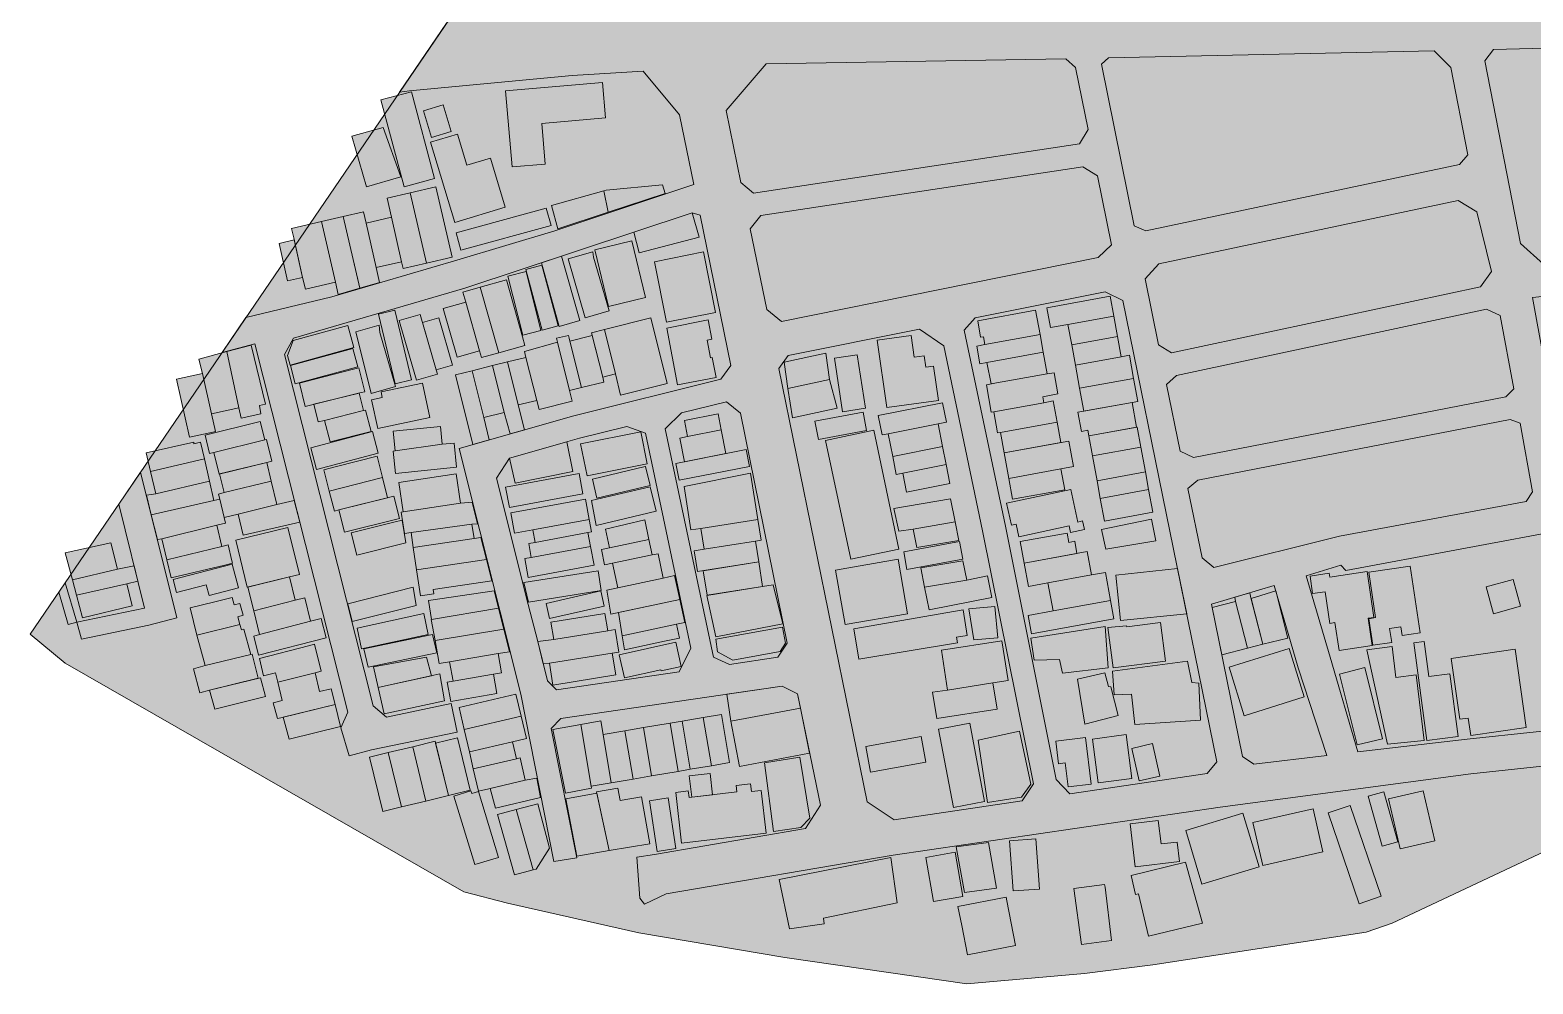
# Model space of a CAD drawing. Header units: millimetres. Extents: x -100577 to 287200, y -212120 to 238461.
# Drawn here: x -100577 to 157887, y -212120 to -48115 of the extents above; entities that cross this region are included whole.
import ezdxf

# ---------------------------------------------------------------- set-up
doc = ezdxf.new("R2010")
doc.units = ezdxf.units.MM
doc.layers.add('30_敷地・外構', color=8, linetype='Continuous', lineweight=9)

msp = doc.modelspace()

# ---------------------------------------------------------------- hatches: boundary and pattern name
at = {"layer": '30_敷地・外構'}
for points in [[(203769, 214442), (243430, 177722), (287200, 133010), (281793, -51921), (240886, -149401), (236610, -153248), (133668, -201677), (129226, -203200), (92493, -208829), (80789, -210335), (60528, -212120), (29240, -207579), (4134, -203331), (-18461, -198214), (-25999, -196278), (-94564, -156949), (-100577, -152009), (-15558, -27277), (128293, -27286), (128295, 900), (83295, 903), (83298, 56906), (50292, 56910), (20297, 12904), (20298, 907), (3653, 908), (165571, 238461)], [(-34989, -58708), (-31007, -73661), (-36251, -75057), (-40231, -60103)], [(-17668, -71652), (-18816, -58574), (-2152, -57110), (-1611, -63226), (-12589, -64192), (-11981, -71154)], [(-29543, -60992), (-28176, -65555), (-31520, -66562), (-32889, -61985)], [(-39860, -64886), (-36797, -73341), (-42695, -75052), (-45228, -66366)], [(-27511, -81200), (-31696, -67394), (-27087, -66000), (-25466, -71352), (-21414, -70129), (-18863, -78585)], [(-1475, -75665), (8167, -74723), (8673, -76189), (-1162, -79444), (-1878, -75753)], [(-32400, -88198), (-36422, -89126), (-36683, -87960), (-38426, -80287), (-39189, -77022), (-35195, -76098)], [(-30785, -75083), (-27990, -87183), (-32400, -88198), (-35195, -76098)], [(-1878, -75753), (-1162, -79444), (-9795, -82314), (-10892, -78282)], [(-43872, -92491), (-46735, -80156), (-43223, -79347), (-42766, -81294), (-41032, -88961), (-40468, -91493)], [(-11791, -78754), (-10983, -81723), (-26484, -85965), (-27300, -82991)], [(13291, -79526), (14508, -83715), (4204, -86405), (3238, -82864)], [(-48027, -91459), (-53228, -92663), (-53704, -90636), (-55230, -83839), (-55607, -82209), (-50441, -81016)], [(-47570, -93574), (-48027, -91459), (-50441, -81016), (-46735, -80156), (-44063, -91776), (-43872, -92491)], [(-38426, -80287), (-36683, -87960), (-41032, -88961), (-42766, -81294)], [(-55166, -84209), (-53704, -90636), (-56274, -91224), (-57721, -84799)], [(2904, -84348), (5267, -94083), (-1098, -95627), (-3460, -85893)], [(-9188, -86984), (-6003, -98079), (-9583, -99091), (-12619, -88128)], [(-999, -96404), (-5105, -97592), (-8008, -87476), (-3820, -86258), (-3678, -87136)], [(15218, -86260), (17293, -96663), (8900, -98331), (6827, -87942)], [(-15280, -89627), (-12714, -99782), (-15839, -100566), (-18398, -90417)], [(-12572, -88522), (-9742, -98989), (-12497, -99737), (-15326, -89270)], [(-19984, -103607), (-22935, -104442), (-23261, -103262), (-25638, -94893), (-26124, -93191), (-23182, -92336)], [(-15461, -102324), (-19984, -103607), (-23182, -92336), (-18660, -91052), (-15868, -100875)], [(-25638, -94893), (-23261, -103262), (-27142, -104366), (-29519, -95997)], [(77915, -98730), (74930, -99270), (74308, -95875), (85177, -93889), (85793, -97292)], [(-37844, -96289), (-34958, -108249), (-37774, -108929), (-40661, -96970)], [(-34106, -108334), (-36804, -99083), (-37097, -98070), (-33508, -97028), (-30737, -106541), (-30517, -107291)], [(-30300, -97574), (-27927, -105722), (-30737, -106541), (-33111, -98392)], [(-1780, -99598), (6178, -97609), (8984, -108876), (984, -110869), (81, -107250)], [(16035, -97924), (16659, -101283), (15865, -101430), (16431, -104462), (16751, -104397), (17393, -107846), (10759, -109086), (8951, -99343)], [(73117, -100473), (63648, -102192), (63409, -100839), (62900, -100932), (62392, -98101), (72364, -96295)], [(85793, -97292), (86437, -100820), (78559, -102258), (77915, -98730)], [(-55350, -101517), (-45954, -98909), (-44922, -102720), (-55870, -105703), (-56310, -104088)], [(-37716, -109388), (-41918, -110604), (-44576, -100018), (-40553, -98848), (-40414, -100137)], [(-7809, -110099), (-9874, -101772), (-10041, -101115), (-7978, -100610), (-7850, -101108), (-7733, -101578), (-5744, -109593)], [(-1897, -108628), (-5744, -109593), (-7733, -101578), (-3898, -100622), (-2095, -107793)], [(-1780, -99598), (81, -107250), (-2095, -107793), (-3995, -100149)], [(50930, -100623), (51457, -104378), (53187, -104131), (53461, -106100), (54813, -105910), (55638, -111780), (46763, -113026), (45130, -101441)], [(63648, -102192), (73117, -100473), (73661, -103499), (63969, -105258), (62783, -105529), (62233, -102446)], [(-66710, -103388), (-62571, -102297), (-60079, -112424), (-61134, -112659), (-60906, -114092), (-64281, -114832), (-64667, -113068)], [(-45055, -102870), (-44203, -106039), (-54961, -108931), (-55813, -105761)], [(-13046, -113343), (-13430, -111785), (-15312, -104385), (-15560, -103395), (-9874, -101772), (-7809, -110099), (-7343, -111924)], [(86437, -100820), (87082, -104297), (79190, -105737), (78559, -102258)], [(-64667, -113068), (-69362, -114087), (-70933, -107164), (-71552, -104673), (-66710, -103388)], [(-21029, -105805), (-19013, -113873), (-22550, -114753), (-24565, -106684)], [(-17999, -117530), (-19013, -113873), (-21029, -105805), (-18453, -105170), (-16613, -112575), (-15558, -116839)], [(-15312, -104385), (-13430, -111785), (-16613, -112575), (-18453, -105170)], [(36272, -103646), (36920, -108212), (29745, -109763), (29103, -105188)], [(41664, -103935), (43075, -113133), (39164, -113728), (37753, -104530)], [(65652, -108782), (64715, -108931), (63969, -105258), (73661, -103499), (74345, -107250)], [(87082, -104297), (88476, -104039), (89199, -108013), (79913, -109712), (79190, -105737)], [(-73170, -118136), (-75419, -108144), (-70933, -107164), (-69362, -114087), (-68685, -117156), (-69150, -117258)], [(-44748, -106372), (-44057, -106194), (-43027, -110297), (-43622, -110450), (-53245, -112813), (-54246, -108835), (-52054, -108279)], [(-21610, -118567), (-24450, -119375), (-27430, -107395), (-24565, -106684), (-22550, -114753)], [(36920, -108212), (38219, -113117), (30529, -114769), (29745, -109763)], [(64738, -113818), (63888, -109104), (65652, -108782), (74345, -107250), (75545, -107042), (76202, -110682), (73594, -111150), (73782, -112182), (65163, -113734)], [(88944, -112149), (80624, -113637), (79913, -109712), (89199, -108013), (89921, -111973)], [(-49914, -115220), (-51018, -115491), (-51784, -112454), (-43996, -110542), (-43239, -113545)], [(-39995, -111295), (-40199, -110344), (-33081, -108823), (-31825, -114702), (-40787, -116616), (-41840, -111689)], [(-43239, -113545), (-42873, -113460), (-41939, -117153), (-48976, -118915), (-49914, -115220)], [(46999, -117533), (45941, -117738), (45270, -114406), (56367, -112181), (57040, -115527), (55572, -115816)], [(73782, -112182), (75371, -111887), (76036, -115534), (66316, -117296), (65821, -117388), (65163, -113734)], [(88944, -112149), (89711, -116381), (81513, -117884), (81339, -116915), (80237, -117112), (79640, -113814)], [(-68984, -120738), (-69714, -120894), (-70478, -117742), (-60991, -115443), (-60227, -118595)], [(-30012, -116279), (-29701, -119325), (-37812, -120463), (-38153, -117100)], [(17735, -114099), (18288, -116825), (12492, -117991), (11947, -115270)], [(42680, -113802), (43278, -116966), (35004, -118528), (34406, -115363)], [(55572, -115816), (56356, -119698), (47777, -121422), (46999, -117533)], [(76036, -115534), (76672, -119055), (66944, -120811), (66316, -117296)], [(-68080, -124460), (-68984, -120738), (-60227, -118595), (-59887, -118506), (-58975, -122234), (-59882, -122458)], [(-41698, -117162), (-40720, -120885), (-51326, -123674), (-52304, -119951)], [(4459, -117188), (5563, -122690), (-4785, -124767), (-5890, -119266)], [(12492, -117991), (18288, -116825), (19069, -120935), (11966, -122362), (11192, -118260)], [(44516, -116912), (48838, -137357), (40569, -139110), (36247, -118665)], [(66944, -120811), (78060, -118805), (78850, -123177), (76716, -123562), (67742, -125190)], [(89832, -116374), (90466, -119818), (82149, -121342), (81513, -117884)], [(-79846, -124007), (-80597, -120790), (-72439, -118999), (-72383, -119235), (-71274, -118981), (-70605, -121851)], [(-47901, -123171), (-40872, -121402), (-39970, -125072), (-49109, -127373), (-50038, -123721)], [(-29701, -119325), (-27632, -119118), (-27214, -123284), (-37745, -124363), (-38136, -120500), (-37812, -120463)], [(-8254, -118917), (-7227, -124003), (-17154, -126009), (-18132, -121729)], [(22576, -120255), (23149, -123134), (11075, -125532), (10503, -122653)], [(49520, -124291), (48399, -124511), (47777, -121422), (56356, -119698), (56972, -122794)], [(90466, -119818), (91243, -124078), (82919, -125596), (82149, -121342)], [(-70605, -121851), (-69712, -125692), (-78953, -127848), (-79846, -124007)], [(-59882, -122458), (-59104, -125665), (-67198, -127641), (-67983, -124436)], [(5220, -123182), (5274, -123162), (6055, -126429), (-3084, -128602), (-3857, -125341)], [(56972, -122794), (57632, -126092), (50173, -127583), (49520, -124291)], [(76716, -123562), (77370, -127164), (68396, -128791), (67742, -125190)], [(-75332, -149150), (-80159, -150436), (-91713, -152819), (-92553, -149932), (-80878, -147527), (-85325, -129633), (-81556, -124103)], [(-78953, -127848), (-69712, -125692), (-68944, -128999), (-79724, -131451), (-80564, -128074)], [(-68174, -127886), (-67198, -127641), (-59104, -125665), (-58128, -129667), (-64781, -131364), (-67185, -131944), (-67951, -128779)], [(-49109, -127373), (-39970, -125072), (-39086, -128522), (-47446, -130623), (-48239, -130825)], [(-27292, -124410), (-26538, -129469), (-36409, -130971), (-37173, -125891)], [(-6148, -124349), (-5487, -127840), (-18126, -130219), (-18787, -126729)], [(-3041, -128786), (6074, -126622), (7073, -130828), (-3209, -133281), (-4002, -129008)], [(14762, -133788), (13056, -134054), (11892, -126585), (23336, -124278), (24586, -132249)], [(91243, -124078), (91795, -127111), (83478, -128635), (82919, -125596)], [(-78663, -135707), (-79724, -131451), (-68944, -128999), (-67951, -128779), (-67185, -131944), (-66993, -132876), (-68462, -133228), (-77927, -135602)], [(-58128, -129667), (-55127, -129026), (-54190, -132748), (-63900, -134979), (-64781, -131364)], [(-38034, -128258), (-37067, -132104), (-46480, -134468), (-47446, -130623)], [(-14102, -134059), (-17259, -134639), (-17906, -131148), (-5061, -128766), (-4414, -132258)], [(51291, -133903), (48854, -134252), (47952, -130391), (57738, -128707), (58516, -132660)], [(78400, -127092), (79601, -132705), (80446, -132524), (80760, -133990), (78377, -134499), (78136, -133373), (69450, -135231), (68990, -133080), (68182, -133253), (67369, -129451)], [(91795, -127111), (92510, -131015), (84186, -132532), (83478, -128635)], [(-36409, -130971), (-26538, -129469), (-24557, -129291), (-23624, -132985), (-24607, -133050), (-35051, -134517), (-36198, -134691), (-36752, -131018)], [(-68462, -133228), (-67610, -136896), (-77079, -139178), (-77927, -135602)], [(-65177, -135829), (-56223, -133649), (-54262, -141738), (-55962, -142124), (-63217, -143904)], [(-38023, -132728), (-36570, -132363), (-35975, -136274), (-44375, -138384), (-45343, -134573)], [(-24607, -133050), (-24219, -135518), (-34669, -137057), (-35051, -134517)], [(-14102, -134059), (-4414, -132258), (-4021, -134398), (-4635, -134511), (-13708, -136199)], [(5158, -132320), (5868, -135684), (-935, -137121), (-1613, -133924)], [(14762, -133788), (24586, -132249), (25150, -135828), (24163, -135974), (15329, -137396)], [(58516, -132660), (59151, -135862), (51919, -137098), (51291, -133903)], [(92300, -132227), (93049, -135928), (84412, -137389), (83716, -133974)], [(-86698, -136267), (-85525, -140816), (-93303, -142628), (-94556, -138002)], [(-67610, -136896), (-66514, -136643), (-65874, -139388), (-65778, -139797), (-67075, -140095), (-76330, -142316), (-77079, -139178)], [(-24219, -135518), (-23054, -135335), (-22101, -139133), (-34102, -140895), (-34669, -137057)], [(-14380, -138795), (-4184, -136900), (-3582, -140127), (-14900, -142228), (-15503, -139001)], [(-13708, -136199), (-4635, -134511), (-4184, -136900), (-14380, -138795), (-14823, -136412)], [(-935, -137121), (5868, -135684), (6436, -138359), (-389, -139791), (-1758, -140083), (-2324, -137421)], [(15329, -137396), (24163, -135974), (24736, -139562), (15288, -141030), (14205, -141203), (13651, -137658)], [(59279, -136053), (59850, -139063), (50233, -140856), (49670, -137853)], [(70383, -139749), (69713, -136060), (77760, -134602), (78049, -136199), (79074, -136018), (79447, -138104)], [(-33432, -145414), (-34102, -140895), (-22101, -139133), (-21180, -142836), (-31260, -144305), (-31144, -145075)], [(6436, -138359), (7417, -138155), (8306, -142338), (502, -143989), (-389, -139791)], [(24736, -139562), (25410, -143797), (15853, -145300), (15193, -141069)], [(48702, -139102), (50331, -148460), (39583, -150325), (37963, -140973)], [(59840, -139349), (60505, -142689), (53273, -143926), (52616, -140592)], [(74481, -143175), (71120, -143785), (70383, -139749), (81239, -137779), (81969, -141809)], [(-85525, -140816), (-82692, -140258), (-82038, -142874), (-83961, -143300), (-92598, -145259), (-93303, -142628)], [(-65801, -139931), (-64736, -144035), (-69784, -145344), (-70269, -143475), (-75382, -144802), (-75961, -142567)], [(-55962, -142124), (-54976, -146153), (-62097, -147989), (-63113, -143878)], [(-2901, -141103), (-2358, -144462), (-14863, -146489), (-15673, -143085)], [(502, -143989), (8306, -142338), (10276, -141891), (11148, -146041), (99, -148383), (-686, -148551), (-1357, -144414)], [(60505, -142689), (64089, -141975), (64822, -145663), (54041, -147795), (53273, -143926)], [(81969, -141809), (84368, -141379), (85244, -146190), (75357, -147986), (74481, -143175)], [(96768, -140714), (98348, -148462), (86945, -149626), (86131, -141862)], [(122957, -150134), (122143, -144683), (120002, -144998), (119551, -141982), (122861, -141484), (122959, -142163), (129363, -141213), (130531, -149094), (129546, -149256), (130251, -153944), (124555, -154792), (123845, -149998)], [(129689, -149318), (130792, -149135), (129640, -141331), (136757, -140271), (138465, -151762), (135385, -152213), (135155, -150702), (133231, -150985), (133592, -153406), (130365, -153881)], [(-92560, -149928), (-94006, -150314), (-95619, -144736), (-94526, -143132)], [(-83961, -143300), (-82996, -147083), (-91542, -149152), (-92598, -145259)], [(-34672, -143904), (-34199, -147053), (-45165, -149808), (-45935, -146743)], [(-20768, -144535), (-20024, -147512), (-31513, -149458), (-32081, -146221)], [(-2442, -144555), (-1843, -147152), (-11238, -149315), (-11837, -146717)], [(25410, -143797), (27207, -143517), (28882, -150230), (17378, -152442), (15815, -145347)], [(113667, -144560), (115748, -152642), (111438, -153724), (109409, -145849)], [(154483, -142564), (155772, -147193), (151121, -148477), (149840, -143855)], [(-71881, -152129), (-73026, -147448), (-68803, -146412), (-65825, -145688), (-65483, -146945), (-64509, -146684), (-63947, -148741), (-64845, -148986), (-64486, -150318)], [(-54976, -146153), (-53314, -145750), (-52333, -149765), (-61110, -152060), (-62097, -147989)], [(620, -148272), (11148, -146041), (12050, -149967), (10577, -150278), (1259, -152257)], [(65372, -147237), (65847, -152599), (61754, -152959), (60877, -147635)], [(75357, -147986), (85244, -146190), (85819, -149370), (71651, -151938), (71075, -148758)], [(106743, -146374), (108810, -154394), (104382, -155510), (102726, -147408)], [(106743, -146374), (106610, -145642), (109177, -144872), (109384, -145753), (111438, -153724), (108810, -154394)], [(-52333, -149765), (-50508, -149291), (-49650, -152591), (-61261, -155609), (-62119, -152309), (-61110, -152060)], [(-32874, -148439), (-32099, -152029), (-43573, -154517), (-44348, -150928)], [(-31513, -149458), (-20024, -147512), (-19119, -151102), (-30920, -153098), (-31575, -149472)], [(-1721, -148405), (-1237, -151396), (-10493, -152927), (-10995, -149896)], [(58931, -153486), (41977, -156279), (41121, -151075), (59893, -147812), (60613, -152192), (58769, -152501)], [(-70450, -157382), (-71881, -152129), (-64486, -150318), (-64231, -151250), (-63824, -151140), (-62624, -155479)], [(-31345, -152058), (-30602, -155204), (-42419, -157675), (-43162, -154529)], [(-30920, -153098), (-19119, -151102), (-18130, -155032), (-20057, -155312), (-28416, -156713), (-30237, -157027)], [(-1237, -151396), (77, -151189), (695, -155054), (-451, -155242), (-11262, -156979), (-12310, -157091), (-13244, -153269), (-10493, -152927)], [(1259, -152257), (10577, -150278), (11091, -152667), (8541, -153207), (1655, -154668)], [(17632, -155046), (17364, -152814), (28832, -150781), (29316, -153530), (28428, -154983), (20293, -156473)], [(84313, -150637), (84848, -157771), (76957, -158663), (76443, -156338), (72104, -156476), (71548, -152661)], [(85680, -157769), (84799, -150845), (88007, -150522), (88039, -150739), (93855, -149999), (94701, -156613)], [(-52684, -153970), (-51652, -153717), (-50511, -158355), (-51571, -158611), (-57974, -160252), (-58365, -158638), (-60422, -159136), (-61144, -156172)], [(10487, -153370), (11409, -157558), (7971, -158314), (7927, -158117), (1628, -159503), (749, -155512)], [(56157, -154742), (66553, -153109), (67633, -159961), (65015, -160344), (57228, -161587)], [(115952, -154427), (118560, -162762), (108239, -166002), (105624, -157660)], [(129340, -154688), (133670, -154095), (134311, -159409), (137801, -158990), (139157, -170265), (132900, -170886)], [(137407, -153477), (139181, -153239), (139991, -159289), (143622, -158804), (145053, -169551), (139641, -170267)], [(156715, -168030), (147191, -169386), (146766, -166402), (145321, -166595), (143832, -156147), (154807, -154590)], [(-70450, -157382), (-62624, -155479), (-62362, -155407), (-61347, -159574), (-69699, -161595), (-71363, -162048), (-72493, -157942)], [(-39424, -160856), (-40708, -161131), (-41485, -157621), (-32402, -155953), (-31554, -159143)], [(-20856, -158855), (-27833, -160077), (-28416, -156713), (-20057, -155312), (-19474, -158612)], [(-451, -155242), (153, -158981), (-10665, -160726), (-11262, -156979)], [(85850, -162440), (85559, -158324), (98482, -156631), (99207, -160313), (100421, -160410), (100704, -166768), (89401, -167501), (88854, -162325)], [(-60313, -162774), (-68800, -164866), (-69699, -161595), (-60966, -159482), (-60085, -162713)], [(-58026, -166485), (-58769, -163772), (-57203, -163395), (-57974, -160252), (-51571, -158611), (-50783, -161845), (-48782, -161354), (-48115, -164082), (-57464, -166357)], [(-31131, -159051), (-30082, -158824), (-29281, -163423), (-39706, -165686), (-40708, -161131), (-39424, -160856)], [(-27833, -160077), (-20856, -158855), (-20284, -162185), (-28239, -163575), (-28824, -160247)], [(80846, -167430), (79537, -159693), (84249, -158637), (84874, -161000), (85291, -161033), (86532, -165995)], [(128969, -157741), (132019, -169954), (127651, -171038), (124602, -158838)], [(-17009, -162324), (-16116, -166101), (-25925, -168393), (-26804, -164614)], [(28769, -160907), (31426, -162233), (31931, -164683), (19967, -166922), (19249, -162305)], [(57228, -161587), (65015, -160344), (65721, -164854), (55344, -166478), (54632, -161976)], [(-48115, -164082), (-47186, -167862), (-56014, -170027), (-57055, -166257)], [(31931, -164683), (33476, -172435), (21426, -174726), (19967, -166922)], [(-17600, -170504), (-25026, -172226), (-25925, -168393), (-16116, -166101), (-15223, -169942)], [(-4029, -178488), (-8511, -179322), (-10667, -168394), (-5882, -167532), (-4087, -178110)], [(-631, -177524), (-4087, -178110), (-5882, -167532), (-2431, -166904), (-2031, -169229)], [(9489, -167276), (10890, -175571), (6324, -176347), (4909, -168054)], [(11556, -166926), (12971, -175220), (10890, -175571), (9489, -167276)], [(15201, -166312), (16601, -174607), (12971, -175220), (11556, -166926)], [(18335, -165777), (19736, -174072), (16601, -174607), (15201, -166312)], [(61038, -167288), (63588, -180740), (58225, -181764), (55667, -168306)], [(-30934, -170401), (-28630, -179721), (-32511, -180672), (-34769, -171336)], [(-27075, -169790), (-24861, -178797), (-28630, -179721), (-30835, -170710)], [(-17600, -170504), (-16922, -173395), (-24346, -175130), (-25026, -172226)], [(1739, -168586), (3147, -176887), (-631, -177524), (-2031, -169229)], [(4909, -168054), (6324, -176347), (3147, -176887), (1739, -168586)], [(52697, -169589), (53485, -173985), (43973, -175688), (43187, -171292)], [(69919, -180026), (64062, -180900), (62464, -170186), (69587, -168684), (71507, -177788)], [(77452, -174122), (76301, -174267), (75834, -170356), (80952, -169737), (81915, -177748), (77941, -178229)], [(87907, -169251), (88913, -176773), (83131, -177553), (82116, -170025)], [(-38989, -172351), (-36686, -181696), (-39912, -182490), (-42215, -173145)], [(-34769, -171336), (-32511, -180672), (-36686, -181696), (-38989, -172351)], [(31967, -185232), (27284, -185915), (25747, -174113), (31826, -173121), (33522, -183632)], [(92446, -170805), (93736, -176380), (90171, -177199), (88896, -171622)], [(-16922, -173395), (-16297, -173252), (-15403, -177107), (-21671, -178562), (-23451, -178985), (-24346, -175130)], [(-15403, -177107), (-13435, -176721), (-12778, -180055), (-20515, -181896), (-21470, -178515)], [(12748, -180077), (20973, -179119), (20848, -178023), (23348, -177724), (23500, -179059), (25144, -178872), (25995, -186219), (11483, -187901), (10461, -179178), (12617, -178925)], [(16366, -175925), (16795, -179606), (13226, -180022), (12797, -176341)], [(-24101, -191607), (-27706, -179817), (-24746, -178912), (-24596, -179405), (-23457, -179057), (-20003, -190354)], [(-3101, -179328), (-990, -189204), (-6519, -190151), (-8450, -180322)], [(-990, -189204), (-3136, -179083), (512, -178433), (887, -180596), (4585, -179947), (5994, -188007)], [(9161, -180137), (10502, -188845), (7285, -189340), (5938, -180640)], [(132267, -179071), (134667, -187701), (131956, -188458), (129557, -179828)], [(139014, -178943), (140994, -187521), (135037, -188890), (133056, -180312)], [(-16978, -182141), (-14068, -192506), (-17288, -193356), (-20212, -182993)], [(-13550, -192368), (-14068, -192506), (-16978, -182141), (-13247, -181160), (-11249, -188768)], [(108013, -182753), (110797, -192007), (100972, -194977), (98180, -185716)], [(120089, -181996), (121773, -189405), (111422, -191751), (109738, -184342)], [(126452, -181435), (131788, -197039), (128028, -198328), (122691, -182724)], [(89487, -191987), (88616, -184600), (93461, -184019), (93934, -188050), (96701, -187721), (97091, -191085)], [(64241, -187829), (65638, -195672), (60110, -196373), (58713, -188530)], [(72394, -187195), (73027, -195813), (68502, -196136), (67877, -187525)], [(30015, -202642), (28252, -194160), (47434, -190366), (48538, -198183), (35859, -200837), (35991, -201811)], [(58534, -189472), (59848, -197072), (54787, -197941), (53474, -190354)], [(101071, -201650), (91796, -203880), (90056, -196648), (89564, -196767), (88768, -193459), (98127, -191209)], [(85394, -204666), (80250, -205366), (78944, -195715), (84229, -194999), (84293, -195497)], [(59651, -202091), (58986, -198814), (67303, -197226), (67412, -197812), (68883, -205537), (60669, -207092)]]:
    msp.add_hatch(color=8, dxfattribs=at).paths.add_polyline_path(points)
h = msp.add_hatch(color=8, dxfattribs=at)
h.paths.add_polyline_path([(70282, 69208), (73678, 71132), (76317, 70450), (93200, 82502), (103771, 90731), (105768, 92615), (106777, 92004), (118470, 107202), (129044, 119708), (151079, 145305), (166377, 164634), (171339, 170679), (187222, 191434), (198287, 205506), (198078, 207155), (198177, 210842), (200714, 210457), (204131, 206947), (209556, 200562), (211126, 198649), (212482, 197237), (214840, 195221), (221884, 189362), (224838, 186553), (231279, 180241), (233222, 178925), (234263, 178290), (238253, 175499), (239941, 174138), (238464, 171834), (214170, 143332), (209158, 139971), (184288, 106392), (183979, 101792), (187006, 98886), (183026, 93882), (165710, 106978), (169774, 111252), (174631, 107899), (178917, 108658), (203772, 141801), (210006, 145863), (226839, 165530), (229045, 168160), (228927, 173575), (225566, 172052), (219062, 168983), (203918, 160611), (202180, 160000), (200039, 159685), (197647, 159569), (191232, 159714), (183101, 159307), (180096, 159014), (168070, 160235), (162297, 151659), (173068, 147577), (172196, 145262), (160706, 149611), (132461, 116785), (121949, 104357), (112883, 92798), (110862, 90177), (104210, 83405), (97491, 77480), (91406, 72674), (81313, 65672), (81914, 64349), (188765, 67869), (246789, 67840), (246782, 63340), (205026, 63372), (201918, 60300), (196541, 60911), (193812, 63375), (188843, 63379), (126860, 61341), (83293, 59800), (83292, 56906), (50292, 56910), (20297, 12904), (20297, 12689), (15591, 3143), (14532, 522), (14418, -2475), (17720, -43184), (25175, -42918), (79835, -42007), (146151, -40579), (241235, -38179), (246311, -38103), (247627, -49077), (261713, -83458), (157802, -94080), (165059, -133727), (125695, -141051), (124858, -140143), (118888, -141941), (123034, -155933), (127771, -172228), (146551, -170017), (170292, -167511), (174822, -166336), (176248, -172157), (171365, -173432), (147215, -175970), (104093, -181702), (47871, -189958), (8835, -196640), (5104, -198424), (4305, -197393), (3768, -190338), (6823, -189844), (32763, -185394), (35343, -181411), (31434, -162226), (28769, -160898), (-9298, -166488), (-10933, -168206), (-6545, -190414), (-10493, -191063), (-16166, -162327), (-26790, -120042), (-7087, -114418), (18234, -108159), (19924, -105794), (14653, -79967), (13291, -79523), (-25792, -92481), (-55265, -101098), (-56831, -103919), (-41582, -164299), (-39302, -166240), (-28153, -163917), (-27141, -168806), (-41869, -171872), (-45676, -172876), (-47156, -168101), (-45927, -165399), (-61931, -102078), (-67560, -103570), (-63454, -97546), (-48680, -93970), (-27191, -87693), (-10340, -82620), (13576, -74692), (11129, -62713), (4852, -55163), (-7350, -55899), (-35297, -58585), (-37038, -58790), (-28960, -46939), (-8208, -44936), (7056, -44015), (3105, -3032), (841, -3218), (7523, 6586), (10188, 6878), (11706, 9733), (14902, 15113), (16647, 17889), (22188, 25269), (30756, 36199), (31078, 37246), (31976, 38564), (31568, 38842), (31589, 38911), (30327, 40042), (49726, 68503)])
h.paths.add_polyline_path([(249687, -79170), (252259, -74874), (242638, -51401), (239776, -49214), (181561, -50672), (180362, -51600), (186760, -82836), (189880, -85279)], flags=0)
h.paths.add_polyline_path([(122432, -172857), (117492, -157794), (113402, -143592), (102609, -146842), (107949, -173033), (109906, -174334)], flags=0)
h.paths.add_polyline_path([(102997, -140548), (124602, -135154), (156696, -129184), (157833, -127530), (155666, -115697), (153986, -115090), (100254, -125532), (98538, -126917), (100982, -138868)], flags=0)
h.paths.add_polyline_path([(181054, -86178), (182290, -83402), (175966, -52507), (173537, -50882), (151096, -51446), (149632, -53415), (155735, -84812), (159728, -88359)], flags=0)
h.paths.add_polyline_path([(99494, -121611), (153219, -111162), (154579, -109775), (152277, -97195), (149896, -96120), (96587, -107524), (94891, -109028), (97242, -120535)], flags=0)
h.paths.add_polyline_path([(75897, -176990), (78242, -179444), (101889, -175966), (103551, -173925), (87364, -94627), (84320, -93101), (61965, -97605), (60073, -99694), (67162, -133433)], flags=0)
h.paths.add_polyline_path([(95750, -103619), (148859, -92259), (150734, -89645), (148254, -79377), (145045, -77400), (93522, -88309), (91196, -90896), (93506, -102243)], flags=0)
h.paths.add_polyline_path([(43383, -180823), (48032, -183882), (70055, -180647), (71982, -177742), (63246, -134235), (56562, -102429), (52408, -99534), (29809, -104087), (28183, -106324)], flags=0)
h.paths.add_polyline_path([(89322, -81754), (91291, -82656), (145232, -71229), (146664, -69541), (143755, -54562), (140928, -51687), (84918, -52894), (83660, -53993)], flags=0)
h.paths.add_polyline_path([(26105, -96137), (28627, -98207), (83132, -87229), (85409, -85025), (82983, -73164), (80492, -71618), (25091, -79979), (23284, -82315)], flags=0)
h.paths.add_polyline_path([(8662, -116697), (16956, -155944), (19718, -157182), (28042, -155956), (29652, -153514), (21590, -113993), (19195, -112036), (11433, -113953)], flags=0)
h.paths.add_polyline_path([(-14901, -146868), (-13247, -153270), (-11596, -160014), (-10031, -161553), (11083, -158450), (13058, -154408), (5242, -117420), (2043, -116282), (-6056, -118287), (-18134, -121727), (-20359, -125135)], flags=0)
h.paths.add_polyline_path([(21655, -74326), (23827, -76130), (79893, -67671), (81368, -65237), (79190, -54559), (77564, -53035), (26041, -53902), (19126, -61936)], flags=0)
h.paths.add_polyline_path([(189981, 189290), (174073, 168504), (169859, 162049), (180101, 161023), (182960, 161292), (191203, 161711), (197626, 161561), (199848, 161671), (201703, 161947), (203092, 162440), (218117, 170742), (225532, 174554), (228862, 176201), (228828, 177752), (222409, 184046), (219561, 186746), (212587, 192549), (210073, 194689), (208505, 196332), (206877, 198317), (203663, 202101), (200069, 202133)], flags=0)
h.paths.add_polyline_path([(11099, -3879), (11053, -3475), (10631, -2734), (9457, -2858), (9313, -4172), (12772, -42208), (13097, -42586), (13413, -42770), (14294, -42686), (14446, -42064)], flags=0)

# ---------------------------------------------------------------- linework, layer by layer
for points in [[(236610, -153248), (133668, -201677), (129226, -203200), (92493, -208829), (80789, -210335), (60528, -212120), (29240, -207579), (4134, -203331), (-18461, -198214), (-25999, -196278), (-94564, -156949), (-100577, -152009), (-15558, -27277), (128293, -27286), (128295, 900), (83295, 903), (83298, 56906), (50292, 56910), (20297, 12904), (20298, 907), (3653, 908), (165571, 238461)], [(171365, -173432), (147215, -175970), (104093, -181702), (47871, -189958), (8835, -196640), (5104, -198424), (4305, -197393), (3768, -190338), (6823, -189844), (32763, -185394), (35343, -181411), (31434, -162226), (28769, -160898), (-9298, -166488), (-10933, -168206), (-6545, -190414), (-10493, -191063), (-16166, -162327), (-26790, -120042), (-7087, -114418), (18234, -108159), (19924, -105794), (14653, -79967), (13291, -79523), (-25792, -92481), (-55265, -101098), (-56831, -103919), (-41582, -164299), (-39302, -166240), (-28153, -163917), (-27141, -168806), (-41869, -171872), (-45676, -172876), (-47156, -168101), (-45927, -165399), (-61931, -102078), (-67560, -103570), (-63454, -97546), (-48680, -93970), (-27191, -87693), (-10340, -82620), (13576, -74692), (11129, -62713), (4852, -55163), (-7350, -55899), (-35297, -58585), (-37038, -58790), (-28960, -46939)], [(89322, -81754), (91291, -82656), (145232, -71229), (146664, -69541), (143755, -54562), (140928, -51687), (84918, -52894), (83660, -53993), (89322, -81754)], [(181054, -86178), (182290, -83402), (175966, -52507), (173537, -50882), (151096, -51446), (149632, -53415), (155735, -84812), (159728, -88359), (181054, -86178)], [(21655, -74326), (23827, -76130), (79893, -67671), (81368, -65237), (79190, -54559), (77564, -53035), (26041, -53902), (19126, -61936), (21655, -74326)], [(-34989, -58708), (-31007, -73661), (-36251, -75057), (-40231, -60103), (-34989, -58708)], [(-17668, -71652), (-18816, -58574), (-2152, -57110), (-1611, -63226), (-12589, -64192), (-11981, -71154), (-17668, -71652)], [(-29543, -60992), (-28176, -65555), (-31520, -66562), (-32889, -61985), (-29543, -60992)], [(-39860, -64886), (-36797, -73341), (-42695, -75052), (-45228, -66366), (-39860, -64886)], [(-27511, -81200), (-31696, -67394), (-27087, -66000), (-25466, -71352), (-21414, -70129), (-18863, -78585), (-27511, -81200)], [(26105, -96137), (28627, -98207), (83132, -87229), (85409, -85025), (82983, -73164), (80492, -71618), (25091, -79979), (23284, -82315), (26105, -96137)], [(-1475, -75665), (8167, -74723), (8673, -76189), (-1162, -79444), (-1878, -75753), (-1475, -75665)], [(-32400, -88198), (-36422, -89126), (-36683, -87960), (-38426, -80287), (-39189, -77022), (-35195, -76098), (-32400, -88198)], [(-30785, -75083), (-27990, -87183), (-32400, -88198), (-35195, -76098), (-30785, -75083)], [(-1878, -75753), (-1162, -79444), (-9795, -82314), (-10892, -78282), (-1878, -75753)], [(95750, -103619), (148859, -92259), (150734, -89645), (148254, -79377), (145045, -77400), (93522, -88309), (91196, -90896), (93506, -102243), (95750, -103619)], [(-43872, -92491), (-46735, -80156), (-43223, -79347), (-42766, -81294), (-41032, -88961), (-40468, -91493), (-43872, -92491)], [(-11791, -78754), (-10983, -81723), (-26484, -85965), (-27300, -82991), (-11791, -78754)], [(13291, -79526), (14508, -83715), (4204, -86405), (3238, -82864), (13291, -79526)], [(-48027, -91459), (-53228, -92663), (-53704, -90636), (-55230, -83839), (-55607, -82209), (-50441, -81016), (-48027, -91459)], [(-47570, -93574), (-48027, -91459), (-50441, -81016), (-46735, -80156), (-44063, -91776), (-43872, -92491), (-47570, -93574)], [(-38426, -80287), (-36683, -87960), (-41032, -88961), (-42766, -81294), (-38426, -80287)], [(-55166, -84209), (-53704, -90636), (-56274, -91224), (-57721, -84799), (-55166, -84209)], [(2904, -84348), (5267, -94083), (-1098, -95627), (-3460, -85893), (2904, -84348)], [(261713, -83458), (157802, -94080), (165059, -133727), (125695, -141051), (124858, -140143), (118888, -141941), (123034, -155933), (127771, -172228), (146551, -170017), (170292, -167511)], [(-9188, -86984), (-6003, -98079), (-9583, -99091), (-12619, -88128), (-9188, -86984)], [(-999, -96404), (-5105, -97592), (-8008, -87476), (-3820, -86258), (-3678, -87136), (-999, -96404)], [(15218, -86260), (17293, -96663), (8900, -98331), (6827, -87942), (15218, -86260)], [(-15280, -89627), (-12714, -99782), (-15839, -100566), (-18398, -90417), (-15280, -89627)], [(-12572, -88522), (-9742, -98989), (-12497, -99737), (-15326, -89270), (-12572, -88522)], [(-19984, -103607), (-22935, -104442), (-23261, -103262), (-25638, -94893), (-26124, -93191), (-23182, -92336), (-19984, -103607)], [(-15461, -102324), (-19984, -103607), (-23182, -92336), (-18660, -91052), (-15868, -100875), (-15461, -102324)], [(-25638, -94893), (-23261, -103262), (-27142, -104366), (-29519, -95997), (-25638, -94893)], [(75897, -176990), (78242, -179444), (101889, -175966), (103551, -173925), (87364, -94627), (84320, -93101), (61965, -97605), (60073, -99694), (67162, -133433), (75897, -176990)], [(77915, -98730), (74930, -99270), (74308, -95875), (85177, -93889), (85793, -97292), (77915, -98730)], [(-37844, -96289), (-34958, -108249), (-37774, -108929), (-40661, -96970), (-37844, -96289)], [(-34106, -108334), (-36804, -99083), (-37097, -98070), (-33508, -97028), (-30737, -106541), (-30517, -107291), (-34106, -108334)], [(-30300, -97574), (-27927, -105722), (-30737, -106541), (-33111, -98392), (-30300, -97574)], [(-1780, -99598), (6178, -97609), (8984, -108876), (984, -110869), (81, -107250), (-1780, -99598)], [(16035, -97924), (16659, -101283), (15865, -101430), (16431, -104462), (16751, -104397), (17393, -107846), (10759, -109086), (8951, -99343), (16035, -97924)], [(73117, -100473), (63648, -102192), (63409, -100839), (62900, -100932), (62392, -98101), (72364, -96295), (73117, -100473)], [(85793, -97292), (86437, -100820), (78559, -102258), (77915, -98730), (85793, -97292)], [(99494, -121611), (153219, -111162), (154579, -109775), (152277, -97195), (149896, -96120), (96587, -107524), (94891, -109028), (97242, -120535), (99494, -121611)], [(-55350, -101517), (-45954, -98909), (-44922, -102720), (-55870, -105703), (-56310, -104088), (-55350, -101517)], [(-37716, -109388), (-41918, -110604), (-44576, -100018), (-40553, -98848), (-40414, -100137), (-37716, -109388)], [(-7809, -110099), (-9874, -101772), (-10041, -101115), (-7978, -100610), (-7850, -101108), (-7733, -101578), (-5744, -109593), (-7809, -110099)], [(-1897, -108628), (-5744, -109593), (-7733, -101578), (-3898, -100622), (-2095, -107793), (-1897, -108628)], [(-1780, -99598), (81, -107250), (-2095, -107793), (-3995, -100149), (-1780, -99598)], [(43383, -180823), (48032, -183882), (70055, -180647), (71982, -177742), (63246, -134235), (56562, -102429), (52408, -99534), (29809, -104087), (28183, -106324), (43383, -180823)], [(50930, -100623), (51457, -104378), (53187, -104131), (53461, -106100), (54813, -105910), (55638, -111780), (46763, -113026), (45130, -101441), (50930, -100623)], [(63648, -102192), (73117, -100473), (73661, -103499), (63969, -105258), (62783, -105529), (62233, -102446), (63648, -102192)], [(-66710, -103388), (-62571, -102297), (-60079, -112424), (-61134, -112659), (-60906, -114092), (-64281, -114832), (-64667, -113068), (-66710, -103388)], [(-45055, -102870), (-44203, -106039), (-54961, -108931), (-55813, -105761), (-45055, -102870)], [(-13046, -113343), (-13430, -111785), (-15312, -104385), (-15560, -103395), (-9874, -101772), (-7809, -110099), (-7343, -111924), (-13046, -113343)], [(86437, -100820), (87082, -104297), (79190, -105737), (78559, -102258), (86437, -100820)], [(-64667, -113068), (-69362, -114087), (-70933, -107164), (-71552, -104673), (-66710, -103388), (-64667, -113068)], [(-21029, -105805), (-19013, -113873), (-22550, -114753), (-24565, -106684), (-21029, -105805)], [(-17999, -117530), (-19013, -113873), (-21029, -105805), (-18453, -105170), (-16613, -112575), (-15558, -116839), (-17999, -117530)], [(-15312, -104385), (-13430, -111785), (-16613, -112575), (-18453, -105170), (-15312, -104385)], [(36272, -103646), (36920, -108212), (29745, -109763), (29103, -105188), (36272, -103646)], [(41664, -103935), (43075, -113133), (39164, -113728), (37753, -104530), (41664, -103935)], [(65652, -108782), (64715, -108931), (63969, -105258), (73661, -103499), (74345, -107250), (65652, -108782)], [(87082, -104297), (88476, -104039), (89199, -108013), (79913, -109712), (79190, -105737), (87082, -104297)], [(-73170, -118136), (-75419, -108144), (-70933, -107164), (-69362, -114087), (-68685, -117156), (-69150, -117258), (-73170, -118136)], [(-44748, -106372), (-44057, -106194), (-43027, -110297), (-43622, -110450), (-53245, -112813), (-54246, -108835), (-52054, -108279), (-44748, -106372)], [(-21610, -118567), (-24450, -119375), (-27430, -107395), (-24565, -106684), (-22550, -114753), (-21610, -118567)], [(36920, -108212), (38219, -113117), (30529, -114769), (29745, -109763), (36920, -108212)], [(64738, -113818), (63888, -109104), (65652, -108782), (74345, -107250), (75545, -107042), (76202, -110682), (73594, -111150), (73782, -112182), (65163, -113734), (64738, -113818)], [(88944, -112149), (80624, -113637), (79913, -109712), (89199, -108013), (89921, -111973), (88944, -112149)], [(-49914, -115220), (-51018, -115491), (-51784, -112454), (-43996, -110542), (-43239, -113545), (-49914, -115220)], [(-39995, -111295), (-40199, -110344), (-33081, -108823), (-31825, -114702), (-40787, -116616), (-41840, -111689), (-39995, -111295)], [(-43239, -113545), (-42873, -113460), (-41939, -117153), (-48976, -118915), (-49914, -115220), (-43239, -113545)], [(8662, -116697), (16956, -155944), (19718, -157182), (28042, -155956), (29652, -153514), (21590, -113993), (19195, -112036), (11433, -113953), (8662, -116697)], [(46999, -117533), (45941, -117738), (45270, -114406), (56367, -112181), (57040, -115527), (55572, -115816), (46999, -117533)], [(73782, -112182), (75371, -111887), (76036, -115534), (66316, -117296), (65821, -117388), (65163, -113734), (73782, -112182)], [(88944, -112149), (89711, -116381), (81513, -117884), (81339, -116915), (80237, -117112), (79640, -113814), (88944, -112149)], [(-68984, -120738), (-69714, -120894), (-70478, -117742), (-60991, -115443), (-60227, -118595), (-68984, -120738)], [(-30012, -116279), (-29701, -119325), (-37812, -120463), (-38153, -117100), (-30012, -116279)], [(-14901, -146868), (-13247, -153270), (-11596, -160014), (-10031, -161553), (11083, -158450), (13058, -154408), (5242, -117420), (2043, -116282), (-6056, -118287), (-18134, -121727), (-20359, -125135), (-14901, -146868)], [(17735, -114099), (18288, -116825), (12492, -117991), (11947, -115270), (17735, -114099)], [(42680, -113802), (43278, -116966), (35004, -118528), (34406, -115363), (42680, -113802)], [(55572, -115816), (56356, -119698), (47777, -121422), (46999, -117533), (55572, -115816)], [(76036, -115534), (76672, -119055), (66944, -120811), (66316, -117296), (76036, -115534)], [(102997, -140548), (124602, -135154), (156696, -129184), (157833, -127530), (155666, -115697), (153986, -115090), (100254, -125532), (98538, -126917), (100982, -138868), (102997, -140548)], [(-68080, -124460), (-68984, -120738), (-60227, -118595), (-59887, -118506), (-58975, -122234), (-59882, -122458), (-68080, -124460)], [(-41698, -117162), (-40720, -120885), (-51326, -123674), (-52304, -119951), (-41698, -117162)], [(4459, -117188), (5563, -122690), (-4785, -124767), (-5890, -119266), (4459, -117188)], [(12492, -117991), (18288, -116825), (19069, -120935), (11966, -122362), (11192, -118260), (12492, -117991)], [(44516, -116912), (48838, -137357), (40569, -139110), (36247, -118665), (44516, -116912)], [(66944, -120811), (78060, -118805), (78850, -123177), (76716, -123562), (67742, -125190), (66944, -120811)], [(89832, -116374), (90466, -119818), (82149, -121342), (81513, -117884), (89832, -116374)], [(-79846, -124007), (-80597, -120790), (-72439, -118999), (-72383, -119235), (-71274, -118981), (-70605, -121851), (-79846, -124007)], [(-47901, -123171), (-40872, -121402), (-39970, -125072), (-49109, -127373), (-50038, -123721), (-47901, -123171)], [(-29701, -119325), (-27632, -119118), (-27214, -123284), (-37745, -124363), (-38136, -120500), (-37812, -120463), (-29701, -119325)], [(-8254, -118917), (-7227, -124003), (-17154, -126009), (-18132, -121729), (-8254, -118917)], [(22576, -120255), (23149, -123134), (11075, -125532), (10503, -122653), (22576, -120255)], [(49520, -124291), (48399, -124511), (47777, -121422), (56356, -119698), (56972, -122794), (49520, -124291)], [(90466, -119818), (91243, -124078), (82919, -125596), (82149, -121342), (90466, -119818)], [(-70605, -121851), (-69712, -125692), (-78953, -127848), (-79846, -124007), (-70605, -121851)], [(-59882, -122458), (-59104, -125665), (-67198, -127641), (-67983, -124436), (-59882, -122458)], [(5220, -123182), (5274, -123162), (6055, -126429), (-3084, -128602), (-3857, -125341), (5220, -123182)], [(56972, -122794), (57632, -126092), (50173, -127583), (49520, -124291), (56972, -122794)], [(76716, -123562), (77370, -127164), (68396, -128791), (67742, -125190), (76716, -123562)], [(-75332, -149150), (-80159, -150436), (-91713, -152819), (-92553, -149932), (-80878, -147527), (-85325, -129633), (-81556, -124103), (-75332, -149150)], [(-78953, -127848), (-69712, -125692), (-68944, -128999), (-79724, -131451), (-80564, -128074), (-78953, -127848)], [(-68174, -127886), (-67198, -127641), (-59104, -125665), (-58128, -129667), (-64781, -131364), (-67185, -131944), (-67951, -128779), (-68174, -127886)], [(-49109, -127373), (-39970, -125072), (-39086, -128522), (-47446, -130623), (-48239, -130825), (-49109, -127373)], [(-27292, -124410), (-26538, -129469), (-36409, -130971), (-37173, -125891), (-27292, -124410)], [(-6148, -124349), (-5487, -127840), (-18126, -130219), (-18787, -126729), (-6148, -124349)], [(-3041, -128786), (6074, -126622), (7073, -130828), (-3209, -133281), (-4002, -129008), (-3041, -128786)], [(14762, -133788), (13056, -134054), (11892, -126585), (23336, -124278), (24586, -132249), (14762, -133788)], [(91243, -124078), (91795, -127111), (83478, -128635), (82919, -125596), (91243, -124078)], [(-78663, -135707), (-79724, -131451), (-68944, -128999), (-67951, -128779), (-67185, -131944), (-66993, -132876), (-68462, -133228), (-77927, -135602), (-78663, -135707)], [(-58128, -129667), (-55127, -129026), (-54190, -132748), (-63900, -134979), (-64781, -131364), (-58128, -129667)], [(-38034, -128258), (-37067, -132104), (-46480, -134468), (-47446, -130623), (-38034, -128258)], [(-14102, -134059), (-17259, -134639), (-17906, -131148), (-5061, -128766), (-4414, -132258), (-14102, -134059)], [(51291, -133903), (48854, -134252), (47952, -130391), (57738, -128707), (58516, -132660), (51291, -133903)], [(78400, -127092), (79601, -132705), (80446, -132524), (80760, -133990), (78377, -134499), (78136, -133373), (69450, -135231), (68990, -133080), (68182, -133253), (67369, -129451), (78400, -127092)], [(91795, -127111), (92510, -131015), (84186, -132532), (83478, -128635), (91795, -127111)], [(-36409, -130971), (-26538, -129469), (-24557, -129291), (-23624, -132985), (-24607, -133050), (-35051, -134517), (-36198, -134691), (-36752, -131018), (-36409, -130971)], [(-68462, -133228), (-67610, -136896), (-77079, -139178), (-77927, -135602), (-68462, -133228)], [(-65177, -135829), (-56223, -133649), (-54262, -141738), (-55962, -142124), (-63217, -143904), (-65177, -135829)], [(-38023, -132728), (-36570, -132363), (-35975, -136274), (-44375, -138384), (-45343, -134573), (-38023, -132728)], [(-24607, -133050), (-24219, -135518), (-34669, -137057), (-35051, -134517), (-24607, -133050)], [(-14102, -134059), (-4414, -132258), (-4021, -134398), (-4635, -134511), (-13708, -136199), (-14102, -134059)], [(5158, -132320), (5868, -135684), (-935, -137121), (-1613, -133924), (5158, -132320)], [(14762, -133788), (24586, -132249), (25150, -135828), (24163, -135974), (15329, -137396), (14762, -133788)], [(58516, -132660), (59151, -135862), (51919, -137098), (51291, -133903), (58516, -132660)], [(92300, -132227), (93049, -135928), (84412, -137389), (83716, -133974), (92300, -132227)], [(-86698, -136267), (-85525, -140816), (-93303, -142628), (-94556, -138002), (-86698, -136267)], [(-67610, -136896), (-66514, -136643), (-65874, -139388), (-65778, -139797), (-67075, -140095), (-76330, -142316), (-77079, -139178), (-67610, -136896)], [(-24219, -135518), (-23054, -135335), (-22101, -139133), (-34102, -140895), (-34669, -137057), (-24219, -135518)], [(-14380, -138795), (-4184, -136900), (-3582, -140127), (-14900, -142228), (-15503, -139001), (-14380, -138795)], [(-13708, -136199), (-4635, -134511), (-4184, -136900), (-14380, -138795), (-14823, -136412), (-13708, -136199)], [(-935, -137121), (5868, -135684), (6436, -138359), (-389, -139791), (-1758, -140083), (-2324, -137421), (-935, -137121)], [(15329, -137396), (24163, -135974), (24736, -139562), (15288, -141030), (14205, -141203), (13651, -137658), (15329, -137396)], [(59279, -136053), (59850, -139063), (50233, -140856), (49670, -137853), (59279, -136053)], [(70383, -139749), (69713, -136060), (77760, -134602), (78049, -136199), (79074, -136018), (79447, -138104), (70383, -139749)], [(-33432, -145414), (-34102, -140895), (-22101, -139133), (-21180, -142836), (-31260, -144305), (-31144, -145075), (-33432, -145414)], [(6436, -138359), (7417, -138155), (8306, -142338), (502, -143989), (-389, -139791), (6436, -138359)], [(24736, -139562), (25410, -143797), (15853, -145300), (15193, -141069), (24736, -139562)], [(48702, -139102), (50331, -148460), (39583, -150325), (37963, -140973), (48702, -139102)], [(59840, -139349), (60505, -142689), (53273, -143926), (52616, -140592), (59840, -139349)], [(74481, -143175), (71120, -143785), (70383, -139749), (81239, -137779), (81969, -141809), (74481, -143175)], [(-85525, -140816), (-82692, -140258), (-82038, -142874), (-83961, -143300), (-92598, -145259), (-93303, -142628), (-85525, -140816)], [(-65801, -139931), (-64736, -144035), (-69784, -145344), (-70269, -143475), (-75382, -144802), (-75961, -142567), (-65801, -139931)], [(-55962, -142124), (-54976, -146153), (-62097, -147989), (-63113, -143878), (-55962, -142124)], [(-2901, -141103), (-2358, -144462), (-14863, -146489), (-15673, -143085), (-2901, -141103)], [(502, -143989), (8306, -142338), (10276, -141891), (11148, -146041), (99, -148383), (-686, -148551), (-1357, -144414), (502, -143989)], [(60505, -142689), (64089, -141975), (64822, -145663), (54041, -147795), (53273, -143926), (60505, -142689)], [(81969, -141809), (84368, -141379), (85244, -146190), (75357, -147986), (74481, -143175), (81969, -141809)], [(96768, -140714), (98348, -148462), (86945, -149626), (86131, -141862), (96768, -140714)], [(122957, -150134), (122143, -144683), (120002, -144998), (119551, -141982), (122861, -141484), (122959, -142163), (129363, -141213), (130531, -149094), (129546, -149256), (130251, -153944), (124555, -154792), (123845, -149998), (122957, -150134)], [(129689, -149318), (130792, -149135), (129640, -141331), (136757, -140271), (138465, -151762), (135385, -152213), (135155, -150702), (133231, -150985), (133592, -153406), (130365, -153881), (129689, -149318)], [(-92560, -149928), (-94006, -150314), (-95619, -144736), (-94526, -143132), (-92560, -149928)], [(-83961, -143300), (-82996, -147083), (-91542, -149152), (-92598, -145259), (-83961, -143300)], [(-34672, -143904), (-34199, -147053), (-45165, -149808), (-45935, -146743), (-34672, -143904)], [(-20768, -144535), (-20024, -147512), (-31513, -149458), (-32081, -146221), (-20768, -144535)], [(-2442, -144555), (-1843, -147152), (-11238, -149315), (-11837, -146717), (-2442, -144555)], [(25410, -143797), (27207, -143517), (28882, -150230), (17378, -152442), (15815, -145347), (25410, -143797)], [(122432, -172857), (117492, -157794), (113402, -143592), (102609, -146842), (107949, -173033), (109906, -174334), (122432, -172857)], [(113667, -144560), (115748, -152642), (111438, -153724), (109409, -145849), (113667, -144560)], [(154483, -142564), (155772, -147193), (151121, -148477), (149840, -143855), (154483, -142564)], [(-71881, -152129), (-73026, -147448), (-68803, -146412), (-65825, -145688), (-65483, -146945), (-64509, -146684), (-63947, -148741), (-64845, -148986), (-64486, -150318), (-71881, -152129)], [(-54976, -146153), (-53314, -145750), (-52333, -149765), (-61110, -152060), (-62097, -147989), (-54976, -146153)], [(620, -148272), (11148, -146041), (12050, -149967), (10577, -150278), (1259, -152257), (620, -148272)], [(65372, -147237), (65847, -152599), (61754, -152959), (60877, -147635), (65372, -147237)], [(75357, -147986), (85244, -146190), (85819, -149370), (71651, -151938), (71075, -148758), (75357, -147986)], [(106743, -146374), (108810, -154394), (104382, -155510), (102726, -147408), (106743, -146374)], [(106743, -146374), (106610, -145642), (109177, -144872), (109384, -145753), (111438, -153724), (108810, -154394), (106743, -146374)], [(-52333, -149765), (-50508, -149291), (-49650, -152591), (-61261, -155609), (-62119, -152309), (-61110, -152060), (-52333, -149765)], [(-32874, -148439), (-32099, -152029), (-43573, -154517), (-44348, -150928), (-32874, -148439)], [(-31513, -149458), (-20024, -147512), (-19119, -151102), (-30920, -153098), (-31575, -149472), (-31513, -149458)], [(-1721, -148405), (-1237, -151396), (-10493, -152927), (-10995, -149896), (-1721, -148405)], [(58931, -153486), (41977, -156279), (41121, -151075), (59893, -147812), (60613, -152192), (58769, -152501), (58931, -153486)], [(-70450, -157382), (-71881, -152129), (-64486, -150318), (-64231, -151250), (-63824, -151140), (-62624, -155479), (-70450, -157382)], [(-31345, -152058), (-30602, -155204), (-42419, -157675), (-43162, -154529), (-31345, -152058)], [(-30920, -153098), (-19119, -151102), (-18130, -155032), (-20057, -155312), (-28416, -156713), (-30237, -157027), (-30920, -153098)], [(-1237, -151396), (77, -151189), (695, -155054), (-451, -155242), (-11262, -156979), (-12310, -157091), (-13244, -153269), (-10493, -152927), (-1237, -151396)], [(1259, -152257), (10577, -150278), (11091, -152667), (8541, -153207), (1655, -154668), (1259, -152257)], [(17632, -155046), (17364, -152814), (28832, -150781), (29316, -153530), (28428, -154983), (20293, -156473), (17632, -155046)], [(84313, -150637), (84848, -157771), (76957, -158663), (76443, -156338), (72104, -156476), (71548, -152661), (84313, -150637)], [(85680, -157769), (84799, -150845), (88007, -150522), (88039, -150739), (93855, -149999), (94701, -156613), (85680, -157769)], [(-52684, -153970), (-51652, -153717), (-50511, -158355), (-51571, -158611), (-57974, -160252), (-58365, -158638), (-60422, -159136), (-61144, -156172), (-52684, -153970)], [(10487, -153370), (11409, -157558), (7971, -158314), (7927, -158117), (1628, -159503), (749, -155512), (10487, -153370)], [(56157, -154742), (66553, -153109), (67633, -159961), (65015, -160344), (57228, -161587), (56157, -154742)], [(115952, -154427), (118560, -162762), (108239, -166002), (105624, -157660), (115952, -154427)], [(129340, -154688), (133670, -154095), (134311, -159409), (137801, -158990), (139157, -170265), (132900, -170886), (129340, -154688)], [(137407, -153477), (139181, -153239), (139991, -159289), (143622, -158804), (145053, -169551), (139641, -170267), (137407, -153477)], [(156715, -168030), (147191, -169386), (146766, -166402), (145321, -166595), (143832, -156147), (154807, -154590), (156715, -168030)], [(-70450, -157382), (-62624, -155479), (-62362, -155407), (-61347, -159574), (-69699, -161595), (-71363, -162048), (-72493, -157942), (-70450, -157382)], [(-39424, -160856), (-40708, -161131), (-41485, -157621), (-32402, -155953), (-31554, -159143), (-39424, -160856)], [(-20856, -158855), (-27833, -160077), (-28416, -156713), (-20057, -155312), (-19474, -158612), (-20856, -158855)], [(-451, -155242), (153, -158981), (-10665, -160726), (-11262, -156979), (-451, -155242)], [(85850, -162440), (85559, -158324), (98482, -156631), (99207, -160313), (100421, -160410), (100704, -166768), (89401, -167501), (88854, -162325), (85850, -162440)], [(-60313, -162774), (-68800, -164866), (-69699, -161595), (-60966, -159482), (-60085, -162713), (-60313, -162774)], [(-58026, -166485), (-58769, -163772), (-57203, -163395), (-57974, -160252), (-51571, -158611), (-50783, -161845), (-48782, -161354), (-48115, -164082), (-57464, -166357), (-58026, -166485)], [(-31131, -159051), (-30082, -158824), (-29281, -163423), (-39706, -165686), (-40708, -161131), (-39424, -160856), (-31131, -159051)], [(-27833, -160077), (-20856, -158855), (-20284, -162185), (-28239, -163575), (-28824, -160247), (-27833, -160077)], [(80846, -167430), (79537, -159693), (84249, -158637), (84874, -161000), (85291, -161033), (86532, -165995), (80846, -167430)], [(128969, -157741), (132019, -169954), (127651, -171038), (124602, -158838), (128969, -157741)], [(-17009, -162324), (-16116, -166101), (-25925, -168393), (-26804, -164614), (-17009, -162324)], [(28769, -160907), (31426, -162233), (31931, -164683), (19967, -166922), (19249, -162305), (28769, -160907)], [(57228, -161587), (65015, -160344), (65721, -164854), (55344, -166478), (54632, -161976), (57228, -161587)], [(-48115, -164082), (-47186, -167862), (-56014, -170027), (-57055, -166257), (-48115, -164082)], [(31931, -164683), (33476, -172435), (21426, -174726), (19967, -166922), (31931, -164683)], [(-17600, -170504), (-25026, -172226), (-25925, -168393), (-16116, -166101), (-15223, -169942), (-17600, -170504)], [(-4029, -178488), (-8511, -179322), (-10667, -168394), (-5882, -167532), (-4087, -178110), (-4029, -178488)], [(-631, -177524), (-4087, -178110), (-5882, -167532), (-2431, -166904), (-2031, -169229), (-631, -177524)], [(9489, -167276), (10890, -175571), (6324, -176347), (4909, -168054), (9489, -167276)], [(11556, -166926), (12971, -175220), (10890, -175571), (9489, -167276), (11556, -166926)], [(15201, -166312), (16601, -174607), (12971, -175220), (11556, -166926), (15201, -166312)], [(18335, -165777), (19736, -174072), (16601, -174607), (15201, -166312), (18335, -165777)], [(61038, -167288), (63588, -180740), (58225, -181764), (55667, -168306), (61038, -167288)], [(-30934, -170401), (-28630, -179721), (-32511, -180672), (-34769, -171336), (-30934, -170401)], [(-27075, -169790), (-24861, -178797), (-28630, -179721), (-30835, -170710), (-27075, -169790)], [(-17600, -170504), (-16922, -173395), (-24346, -175130), (-25026, -172226), (-17600, -170504)], [(1739, -168586), (3147, -176887), (-631, -177524), (-2031, -169229), (1739, -168586)], [(4909, -168054), (6324, -176347), (3147, -176887), (1739, -168586), (4909, -168054)], [(52697, -169589), (53485, -173985), (43973, -175688), (43187, -171292), (52697, -169589)], [(69919, -180026), (64062, -180900), (62464, -170186), (69587, -168684), (71507, -177788), (69919, -180026)], [(77452, -174122), (76301, -174267), (75834, -170356), (80952, -169737), (81915, -177748), (77941, -178229), (77452, -174122)], [(87907, -169251), (88913, -176773), (83131, -177553), (82116, -170025), (87907, -169251)], [(-38989, -172351), (-36686, -181696), (-39912, -182490), (-42215, -173145), (-38989, -172351)], [(-34769, -171336), (-32511, -180672), (-36686, -181696), (-38989, -172351), (-34769, -171336)], [(31967, -185232), (27284, -185915), (25747, -174113), (31826, -173121), (33522, -183632), (31967, -185232)], [(92446, -170805), (93736, -176380), (90171, -177199), (88896, -171622), (92446, -170805)], [(-16922, -173395), (-16297, -173252), (-15403, -177107), (-21671, -178562), (-23451, -178985), (-24346, -175130), (-16922, -173395)], [(-15403, -177107), (-13435, -176721), (-12778, -180055), (-20515, -181896), (-21470, -178515), (-15403, -177107)], [(12748, -180077), (20973, -179119), (20848, -178023), (23348, -177724), (23500, -179059), (25144, -178872), (25995, -186219), (11483, -187901), (10461, -179178), (12617, -178925), (12748, -180077)], [(16366, -175925), (16795, -179606), (13226, -180022), (12797, -176341), (16366, -175925)], [(-24101, -191607), (-27706, -179817), (-24746, -178912), (-24596, -179405), (-23457, -179057), (-20003, -190354), (-24101, -191607)], [(-3101, -179328), (-990, -189204), (-6519, -190151), (-8450, -180322), (-3101, -179328)], [(-990, -189204), (-3136, -179083), (512, -178433), (887, -180596), (4585, -179947), (5994, -188007), (-990, -189204)], [(9161, -180137), (10502, -188845), (7285, -189340), (5938, -180640), (9161, -180137)], [(132267, -179071), (134667, -187701), (131956, -188458), (129557, -179828), (132267, -179071)], [(139014, -178943), (140994, -187521), (135037, -188890), (133056, -180312), (139014, -178943)], [(-16978, -182141), (-14068, -192506), (-17288, -193356), (-20212, -182993), (-16978, -182141)], [(-13550, -192368), (-14068, -192506), (-16978, -182141), (-13247, -181160), (-11249, -188768), (-13550, -192368)], [(108013, -182753), (110797, -192007), (100972, -194977), (98180, -185716), (108013, -182753)], [(120089, -181996), (121773, -189405), (111422, -191751), (109738, -184342), (120089, -181996)], [(126452, -181435), (131788, -197039), (128028, -198328), (122691, -182724), (126452, -181435)], [(89487, -191987), (88616, -184600), (93461, -184019), (93934, -188050), (96701, -187721), (97091, -191085), (89487, -191987)], [(64241, -187829), (65638, -195672), (60110, -196373), (58713, -188530), (64241, -187829)], [(72394, -187195), (73027, -195813), (68502, -196136), (67877, -187525), (72394, -187195)], [(30015, -202642), (28252, -194160), (47434, -190366), (48538, -198183), (35859, -200837), (35991, -201811), (30015, -202642)], [(58534, -189472), (59848, -197072), (54787, -197941), (53474, -190354), (58534, -189472)], [(101071, -201650), (91796, -203880), (90056, -196648), (89564, -196767), (88768, -193459), (98127, -191209), (101071, -201650)], [(85394, -204666), (80250, -205366), (78944, -195715), (84229, -194999), (84293, -195497), (85394, -204666)], [(59651, -202091), (58986, -198814), (67303, -197226), (67412, -197812), (68883, -205537), (60669, -207092), (59651, -202091)]]:
    msp.add_lwpolyline(points, dxfattribs=at)

doc.saveas('drawing.dxf')
